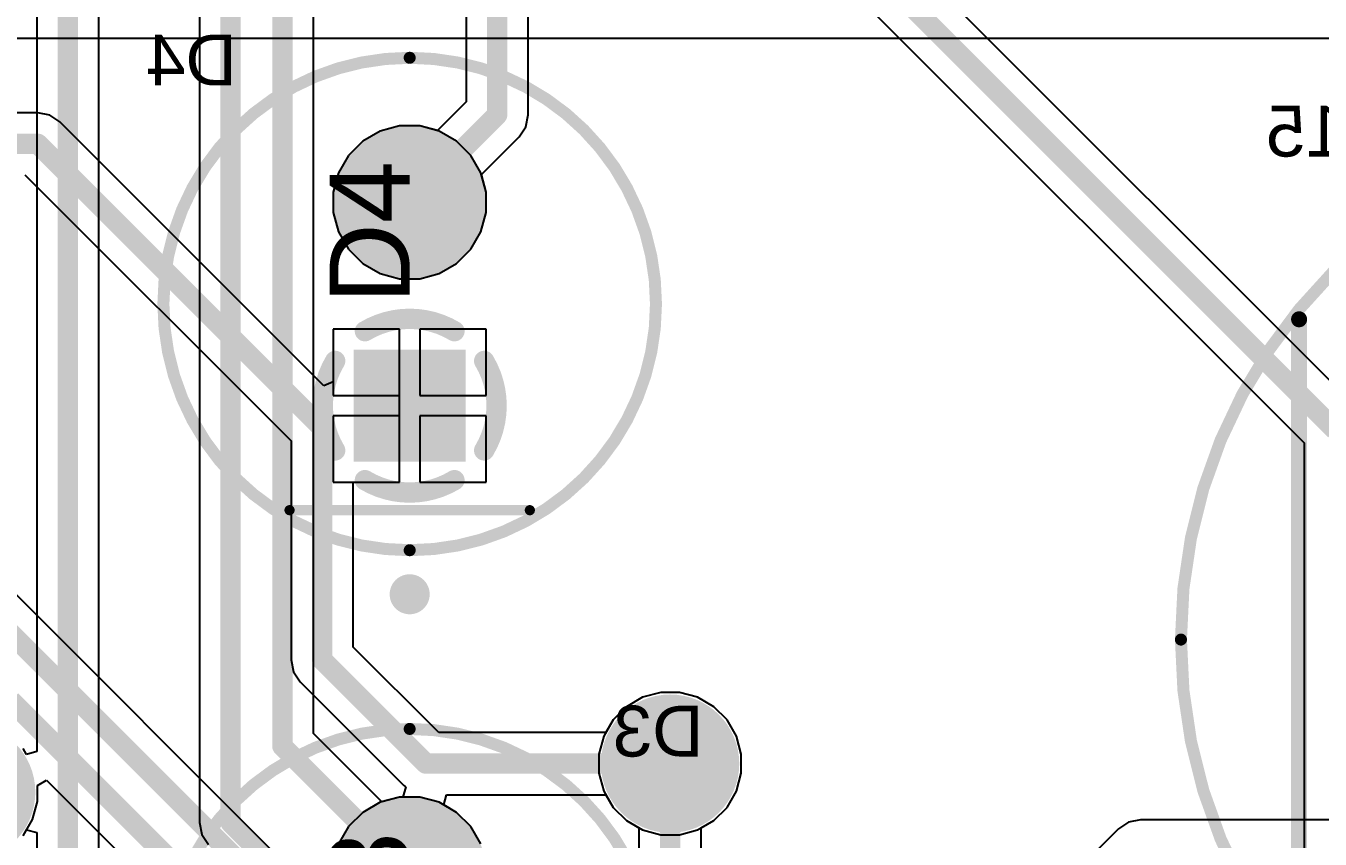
# Model space of a CAD drawing. Header units: inches. Extents: x -8.09 to -2.28, y -0.1 to 6.11.
# Drawn here: x -4.499 to -3.862, y 1.997 to 2.397 of the extents above; entities that cross this region are included whole.
import ezdxf

# ---------------------------------------------------------------- set-up
doc = ezdxf.new("R2010")
doc.units = ezdxf.units.IN
doc.header["$MEASUREMENT"] = 0
for name, color, linetype in [('BottomLayer', 5, 'Continuous'), ('BottomSolder', 6, 'Continuous'), ('InternalPlane1', 76, 'Continuous'), ('InternalPlane2', 16, 'Continuous'), ('Mechanical5', 56, 'Continuous'), ('MultiLayer', 9, 'Continuous'), ('PadHoleLayer', 156, 'Continuous'), ('TopLayer', 1, 'Continuous'), ('TopOverlay', 2, 'Continuous'), ('TopSolder', 216, 'Continuous'), ('ViaHoleLayer', 16, 'Continuous')]:
    doc.layers.add(name, color=color, linetype=linetype)
doc.styles.add('Arial', font='', dxfattribs={"height": 0.2})
doc.styles.get('Arial').set_extended_font_data('Arial')

# ---------------------------------------------------------------- blocks, each defined once
blk = doc.blocks.new('FP_XLUR12D_MFG_130')
at = {"layer": 'BottomLayer'}
blk.add_hatch(color=5, dxfattribs=at).paths.add_polyline_path([(-0.07756, 0.02756), (-0.02244, 0.02756), (-0.02244, -0.02756), (-0.07756, -0.02756)])
h = blk.add_hatch(color=5, dxfattribs=at)
edge = h.paths.add_edge_path()
edge.add_arc((0.05, 0), 0.02756, 0, 360)
at = {"layer": 'BottomSolder'}
blk.add_hatch(color=6, dxfattribs=at).paths.add_polyline_path([(-0.07756, 0.02756), (-0.02244, 0.02756), (-0.02244, -0.02756), (-0.07756, -0.02756)])
h = blk.add_hatch(color=6, dxfattribs=at)
edge = h.paths.add_edge_path()
edge.add_arc((0.05, 0), 0.02756, 0, 360)
at = {"layer": 'InternalPlane1'}
h = blk.add_hatch(color=76, dxfattribs=at)
edge = h.paths.add_edge_path()
edge.add_arc((0.05, 0), 0.03772, 0, 360)
at = {"layer": 'InternalPlane2'}
h = blk.add_hatch(color=16, dxfattribs=at)
edge = h.paths.add_edge_path()
edge.add_arc((0.05, 0), 0.03772, 0, 360)
at = {"layer": 'MultiLayer'}
blk.add_hatch(color=9, dxfattribs=at).paths.add_polyline_path([(-0.07756, 0.02756), (-0.02244, 0.02756), (-0.02244, -0.02756), (-0.07756, -0.02756)])
h = blk.add_hatch(color=9, dxfattribs=at)
edge = h.paths.add_edge_path()
edge.add_arc((0.05, 0), 0.02756, 0, 360)
at = {"layer": 'PadHoleLayer'}
h = blk.add_hatch(color=156, dxfattribs=at)
edge = h.paths.add_edge_path()
edge.add_arc((-0.05, 0), 0.01772, 0, 360)
h = blk.add_hatch(color=156, dxfattribs=at)
edge = h.paths.add_edge_path()
edge.add_arc((0.05, 0), 0.01772, 0, 360)
at = {"layer": 'TopLayer'}
blk.add_hatch(color=1, dxfattribs=at).paths.add_polyline_path([(-0.07756, 0.02756), (-0.02244, 0.02756), (-0.02244, -0.02756), (-0.07756, -0.02756)])
h = blk.add_hatch(color=1, dxfattribs=at)
edge = h.paths.add_edge_path()
edge.add_arc((0.05, 0), 0.02756, 0, 360)
at = {"layer": 'TopSolder'}
blk.add_hatch(color=216, dxfattribs=at).paths.add_polyline_path([(-0.07756, 0.02756), (-0.02244, 0.02756), (-0.02244, -0.02756), (-0.07756, -0.02756)])
h = blk.add_hatch(color=216, dxfattribs=at)
edge = h.paths.add_edge_path()
edge.add_arc((0.05, 0), 0.02756, 0, 360)
at = {"layer": 'InternalPlane1'}
for points in [[(-0.072, 0.03662, 0.01, 0.01, -0.277325), (-0.028, 0.03662, 0.01, 0.01, 0)], [(-0.08662, -0.022, 0.01, 0.01, -0.277325), (-0.08662, 0.022, 0.01, 0.01, 0)], [(-0.01338, 0.022, 0.01, 0.01, -0.277325), (-0.01338, -0.022, 0.01, 0.01, 0)], [(-0.028, -0.03662, 0.01, 0.01, -0.277325), (-0.072, -0.03662, 0.01, 0.01, 0)]]:
    blk.add_lwpolyline(points, format="xyseb", dxfattribs=at)
for points in [[(-0.0745, 0.03662, 0.005, 0.005, 1), (-0.0695, 0.03662, 0.005, 0.005, 1)], [(-0.0305, 0.03662, 0.005, 0.005, 1), (-0.0255, 0.03662, 0.005, 0.005, 1)], [(-0.08912, 0.022, 0.005, 0.005, 1), (-0.08412, 0.022, 0.005, 0.005, 1)], [(-0.01588, 0.022, 0.005, 0.005, 1), (-0.01088, 0.022, 0.005, 0.005, 1)], [(-0.08912, -0.022, 0.005, 0.005, 1), (-0.08412, -0.022, 0.005, 0.005, 1)], [(-0.01588, -0.022, 0.005, 0.005, 1), (-0.01088, -0.022, 0.005, 0.005, 1)], [(-0.0745, -0.03662, 0.005, 0.005, 1), (-0.0695, -0.03662, 0.005, 0.005, 1)], [(-0.0305, -0.03662, 0.005, 0.005, 1), (-0.0255, -0.03662, 0.005, 0.005, 1)]]:
    blk.add_lwpolyline(points, format="xyseb", close=True, dxfattribs=at)
at = {"layer": 'InternalPlane2'}
for points in [[(-0.072, 0.03662, 0.01, 0.01, -0.277325), (-0.028, 0.03662, 0.01, 0.01, 0)], [(-0.08662, -0.022, 0.01, 0.01, -0.277325), (-0.08662, 0.022, 0.01, 0.01, 0)], [(-0.01338, 0.022, 0.01, 0.01, -0.277325), (-0.01338, -0.022, 0.01, 0.01, 0)], [(-0.028, -0.03662, 0.01, 0.01, -0.277325), (-0.072, -0.03662, 0.01, 0.01, 0)]]:
    blk.add_lwpolyline(points, format="xyseb", dxfattribs=at)
for points in [[(-0.0745, 0.03662, 0.005, 0.005, 1), (-0.0695, 0.03662, 0.005, 0.005, 1)], [(-0.0305, 0.03662, 0.005, 0.005, 1), (-0.0255, 0.03662, 0.005, 0.005, 1)], [(-0.08912, 0.022, 0.005, 0.005, 1), (-0.08412, 0.022, 0.005, 0.005, 1)], [(-0.01588, 0.022, 0.005, 0.005, 1), (-0.01088, 0.022, 0.005, 0.005, 1)], [(-0.08912, -0.022, 0.005, 0.005, 1), (-0.08412, -0.022, 0.005, 0.005, 1)], [(-0.01588, -0.022, 0.005, 0.005, 1), (-0.01088, -0.022, 0.005, 0.005, 1)], [(-0.0745, -0.03662, 0.005, 0.005, 1), (-0.0695, -0.03662, 0.005, 0.005, 1)], [(-0.0305, -0.03662, 0.005, 0.005, 1), (-0.0255, -0.03662, 0.005, 0.005, 1)]]:
    blk.add_lwpolyline(points, format="xyseb", close=True, dxfattribs=at)
at = {"layer": 'Mechanical5'}
for points in [[(0.12106, 0, 0.00591, 0.00591, 1), (-0.12106, 0, 0.00591, 0.00591, 1)], [(-0.12254, 0, 0.00295, 0.00295, 1), (-0.11959, 0, 0.00295, 0.00295, 1)], [(0.11959, 0, 0.00295, 0.00295, 1), (0.12254, 0, 0.00295, 0.00295, 1)]]:
    blk.add_lwpolyline(points, format="xyseb", close=True, dxfattribs=at)
at = {"layer": 'TopOverlay'}
for points in [[(0.12106, 0, 0.00591, 0.00591, 1), (-0.12106, 0, 0.00591, 0.00591, 1)], [(-0.10263, 0.05906, 0.0025, 0.0025, 1), (-0.10013, 0.05906, 0.0025, 0.0025, 1)], [(-0.1378, 0, 0.00984, 0.00984, 1), (-0.14764, 0, 0.00984, 0.00984, 1)], [(-0.1501, 0, 0.00492, 0.00492, 1), (-0.14518, 0, 0.00492, 0.00492, 1)], [(-0.14026, 0, 0.00492, 0.00492, 1), (-0.13533, 0, 0.00492, 0.00492, 1)], [(-0.12254, 0, 0.00295, 0.00295, 1), (-0.11959, 0, 0.00295, 0.00295, 1)], [(0.11959, 0, 0.00295, 0.00295, 1), (0.12254, 0, 0.00295, 0.00295, 1)], [(-0.10263, -0.05906, 0.0025, 0.0025, 1), (-0.10013, -0.05906, 0.0025, 0.0025, 1)]]:
    blk.add_lwpolyline(points, format="xyseb", close=True, dxfattribs=at)
blk.add_lwpolyline([(-0.10138, 0.05906, 0.005, 0.005, 0), (-0.10138, -0.05906, 0.005, 0.005, 0)], format="xyseb", dxfattribs=at)
at = {"layer": 'Mechanical5', "style": 'Arial'}
blk.add_text('D4', height=0.03937, dxfattribs=at).set_placement((0, 0))
blk = doc.blocks.new('FP_XLUR12D_MFG_131')
at = {"layer": 'BottomLayer'}
blk.add_hatch(color=5, dxfattribs=at).paths.add_polyline_path([(-0.07756, 0.02756), (-0.02244, 0.02756), (-0.02244, -0.02756), (-0.07756, -0.02756)])
h = blk.add_hatch(color=5, dxfattribs=at)
edge = h.paths.add_edge_path()
edge.add_arc((0.05, 0), 0.02756, 0, 360)
at = {"layer": 'BottomSolder'}
blk.add_hatch(color=6, dxfattribs=at).paths.add_polyline_path([(-0.07756, 0.02756), (-0.02244, 0.02756), (-0.02244, -0.02756), (-0.07756, -0.02756)])
h = blk.add_hatch(color=6, dxfattribs=at)
edge = h.paths.add_edge_path()
edge.add_arc((0.05, 0), 0.02756, 0, 360)
at = {"layer": 'InternalPlane1'}
h = blk.add_hatch(color=76, dxfattribs=at)
edge = h.paths.add_edge_path()
edge.add_arc((0.05, 0), 0.03772, 0, 360)
at = {"layer": 'InternalPlane2'}
h = blk.add_hatch(color=16, dxfattribs=at)
edge = h.paths.add_edge_path()
edge.add_arc((0.05, 0), 0.03772, 0, 360)
at = {"layer": 'MultiLayer'}
blk.add_hatch(color=9, dxfattribs=at).paths.add_polyline_path([(-0.07756, 0.02756), (-0.02244, 0.02756), (-0.02244, -0.02756), (-0.07756, -0.02756)])
h = blk.add_hatch(color=9, dxfattribs=at)
edge = h.paths.add_edge_path()
edge.add_arc((0.05, 0), 0.02756, 0, 360)
at = {"layer": 'PadHoleLayer'}
h = blk.add_hatch(color=156, dxfattribs=at)
edge = h.paths.add_edge_path()
edge.add_arc((-0.05, 0), 0.01772, 0, 360)
h = blk.add_hatch(color=156, dxfattribs=at)
edge = h.paths.add_edge_path()
edge.add_arc((0.05, 0), 0.01772, 0, 360)
at = {"layer": 'TopLayer'}
blk.add_hatch(color=1, dxfattribs=at).paths.add_polyline_path([(-0.07756, 0.02756), (-0.02244, 0.02756), (-0.02244, -0.02756), (-0.07756, -0.02756)])
h = blk.add_hatch(color=1, dxfattribs=at)
edge = h.paths.add_edge_path()
edge.add_arc((0.05, 0), 0.02756, 0, 360)
at = {"layer": 'TopSolder'}
blk.add_hatch(color=216, dxfattribs=at).paths.add_polyline_path([(-0.07756, 0.02756), (-0.02244, 0.02756), (-0.02244, -0.02756), (-0.07756, -0.02756)])
h = blk.add_hatch(color=216, dxfattribs=at)
edge = h.paths.add_edge_path()
edge.add_arc((0.05, 0), 0.02756, 0, 360)
at = {"layer": 'InternalPlane1'}
for points in [[(-0.072, 0.03662, 0.01, 0.01, -0.277325), (-0.028, 0.03662, 0.01, 0.01, 0)], [(-0.08662, -0.022, 0.01, 0.01, -0.277325), (-0.08662, 0.022, 0.01, 0.01, 0)], [(-0.01338, 0.022, 0.01, 0.01, -0.277325), (-0.01338, -0.022, 0.01, 0.01, 0)], [(-0.028, -0.03662, 0.01, 0.01, -0.277325), (-0.072, -0.03662, 0.01, 0.01, 0)]]:
    blk.add_lwpolyline(points, format="xyseb", dxfattribs=at)
for points in [[(-0.0745, 0.03662, 0.005, 0.005, 1), (-0.0695, 0.03662, 0.005, 0.005, 1)], [(-0.0305, 0.03662, 0.005, 0.005, 1), (-0.0255, 0.03662, 0.005, 0.005, 1)], [(-0.08912, 0.022, 0.005, 0.005, 1), (-0.08412, 0.022, 0.005, 0.005, 1)], [(-0.01588, 0.022, 0.005, 0.005, 1), (-0.01088, 0.022, 0.005, 0.005, 1)], [(-0.08912, -0.022, 0.005, 0.005, 1), (-0.08412, -0.022, 0.005, 0.005, 1)], [(-0.01588, -0.022, 0.005, 0.005, 1), (-0.01088, -0.022, 0.005, 0.005, 1)], [(-0.0745, -0.03662, 0.005, 0.005, 1), (-0.0695, -0.03662, 0.005, 0.005, 1)], [(-0.0305, -0.03662, 0.005, 0.005, 1), (-0.0255, -0.03662, 0.005, 0.005, 1)]]:
    blk.add_lwpolyline(points, format="xyseb", close=True, dxfattribs=at)
at = {"layer": 'InternalPlane2'}
for points in [[(-0.072, 0.03662, 0.01, 0.01, -0.277325), (-0.028, 0.03662, 0.01, 0.01, 0)], [(-0.08662, -0.022, 0.01, 0.01, -0.277325), (-0.08662, 0.022, 0.01, 0.01, 0)], [(-0.01338, 0.022, 0.01, 0.01, -0.277325), (-0.01338, -0.022, 0.01, 0.01, 0)], [(-0.028, -0.03662, 0.01, 0.01, -0.277325), (-0.072, -0.03662, 0.01, 0.01, 0)]]:
    blk.add_lwpolyline(points, format="xyseb", dxfattribs=at)
for points in [[(-0.0745, 0.03662, 0.005, 0.005, 1), (-0.0695, 0.03662, 0.005, 0.005, 1)], [(-0.0305, 0.03662, 0.005, 0.005, 1), (-0.0255, 0.03662, 0.005, 0.005, 1)], [(-0.08912, 0.022, 0.005, 0.005, 1), (-0.08412, 0.022, 0.005, 0.005, 1)], [(-0.01588, 0.022, 0.005, 0.005, 1), (-0.01088, 0.022, 0.005, 0.005, 1)], [(-0.08912, -0.022, 0.005, 0.005, 1), (-0.08412, -0.022, 0.005, 0.005, 1)], [(-0.01588, -0.022, 0.005, 0.005, 1), (-0.01088, -0.022, 0.005, 0.005, 1)], [(-0.0745, -0.03662, 0.005, 0.005, 1), (-0.0695, -0.03662, 0.005, 0.005, 1)], [(-0.0305, -0.03662, 0.005, 0.005, 1), (-0.0255, -0.03662, 0.005, 0.005, 1)]]:
    blk.add_lwpolyline(points, format="xyseb", close=True, dxfattribs=at)
at = {"layer": 'Mechanical5'}
for points in [[(0.12106, 0, 0.00591, 0.00591, 1), (-0.12106, 0, 0.00591, 0.00591, 1)], [(-0.12254, 0, 0.00295, 0.00295, 1), (-0.11959, 0, 0.00295, 0.00295, 1)], [(0.11959, 0, 0.00295, 0.00295, 1), (0.12254, 0, 0.00295, 0.00295, 1)]]:
    blk.add_lwpolyline(points, format="xyseb", close=True, dxfattribs=at)
at = {"layer": 'TopOverlay'}
for points in [[(0.12106, 0, 0.00591, 0.00591, 1), (-0.12106, 0, 0.00591, 0.00591, 1)], [(-0.10263, 0.05906, 0.0025, 0.0025, 1), (-0.10013, 0.05906, 0.0025, 0.0025, 1)], [(-0.1378, 0, 0.00984, 0.00984, 1), (-0.14764, 0, 0.00984, 0.00984, 1)], [(-0.1501, 0, 0.00492, 0.00492, 1), (-0.14518, 0, 0.00492, 0.00492, 1)], [(-0.14026, 0, 0.00492, 0.00492, 1), (-0.13533, 0, 0.00492, 0.00492, 1)], [(-0.12254, 0, 0.00295, 0.00295, 1), (-0.11959, 0, 0.00295, 0.00295, 1)], [(0.11959, 0, 0.00295, 0.00295, 1), (0.12254, 0, 0.00295, 0.00295, 1)], [(-0.10263, -0.05906, 0.0025, 0.0025, 1), (-0.10013, -0.05906, 0.0025, 0.0025, 1)]]:
    blk.add_lwpolyline(points, format="xyseb", close=True, dxfattribs=at)
blk.add_lwpolyline([(-0.10138, 0.05906, 0.005, 0.005, 0), (-0.10138, -0.05906, 0.005, 0.005, 0)], format="xyseb", dxfattribs=at)
at = {"layer": 'Mechanical5', "style": 'Arial'}
blk.add_text('D3', height=0.03937, dxfattribs=at).set_placement((0, 0.00044))
blk = doc.blocks.new('FP_RAD_TH_D_12_5_0_5_L_30_MFG_152')
at = {"layer": 'BottomLayer'}
blk.add_hatch(color=5, dxfattribs=at).paths.add_polyline_path([(-0.12894, 0.03051), (-0.06791, 0.03051), (-0.06791, -0.03051), (-0.12894, -0.03051)])
h = blk.add_hatch(color=5, dxfattribs=at)
edge = h.paths.add_edge_path()
edge.add_arc((0.09843, 0), 0.03051, 0, 360)
at = {"layer": 'BottomSolder'}
blk.add_hatch(color=6, dxfattribs=at).paths.add_polyline_path([(-0.12894, 0.03051), (-0.06791, 0.03051), (-0.06791, -0.03051), (-0.12894, -0.03051)])
h = blk.add_hatch(color=6, dxfattribs=at)
edge = h.paths.add_edge_path()
edge.add_arc((0.09843, 0), 0.03051, 0, 360)
at = {"layer": 'InternalPlane1'}
h = blk.add_hatch(color=76, dxfattribs=at)
edge = h.paths.add_edge_path()
edge.add_arc((-0.09843, 0), 0.03968, 0, 360)
h = blk.add_hatch(color=76, dxfattribs=at)
edge = h.paths.add_edge_path()
edge.add_arc((0.09843, 0), 0.03968, 0, 360)
at = {"layer": 'InternalPlane2'}
h = blk.add_hatch(color=16, dxfattribs=at)
edge = h.paths.add_edge_path()
edge.add_arc((-0.09843, 0), 0.03968, 0, 360)
h = blk.add_hatch(color=16, dxfattribs=at)
edge = h.paths.add_edge_path()
edge.add_arc((0.09843, 0), 0.03968, 0, 360)
at = {"layer": 'MultiLayer'}
blk.add_hatch(color=9, dxfattribs=at).paths.add_polyline_path([(-0.12894, 0.03051), (-0.06791, 0.03051), (-0.06791, -0.03051), (-0.12894, -0.03051)])
h = blk.add_hatch(color=9, dxfattribs=at)
edge = h.paths.add_edge_path()
edge.add_arc((0.09843, 0), 0.03051, 0, 360)
at = {"layer": 'PadHoleLayer'}
h = blk.add_hatch(color=156, dxfattribs=at)
edge = h.paths.add_edge_path()
edge.add_arc((-0.09843, 0), 0.01969, 0, 360)
h = blk.add_hatch(color=156, dxfattribs=at)
edge = h.paths.add_edge_path()
edge.add_arc((0.09843, 0), 0.01969, 0, 360)
at = {"layer": 'TopLayer'}
blk.add_hatch(color=1, dxfattribs=at).paths.add_polyline_path([(-0.12894, 0.03051), (-0.06791, 0.03051), (-0.06791, -0.03051), (-0.12894, -0.03051)])
h = blk.add_hatch(color=1, dxfattribs=at)
edge = h.paths.add_edge_path()
edge.add_arc((0.09843, 0), 0.03051, 0, 360)
at = {"layer": 'TopSolder'}
blk.add_hatch(color=216, dxfattribs=at).paths.add_polyline_path([(-0.12894, 0.03051), (-0.06791, 0.03051), (-0.06791, -0.03051), (-0.12894, -0.03051)])
h = blk.add_hatch(color=216, dxfattribs=at)
edge = h.paths.add_edge_path()
edge.add_arc((0.09843, 0), 0.03051, 0, 360)
at = {"layer": 'TopOverlay'}
for points in [[(0.25591, 0, 0.00591, 0.00591, 1), (-0.25591, 0, 0.00591, 0.00591, 1)], [(-0.1998, 0.15748, 0.00394, 0.00394, 1), (-0.19587, 0.15748, 0.00394, 0.00394, 1)], [(-0.25738, 0, 0.00295, 0.00295, 1), (-0.25443, 0, 0.00295, 0.00295, 1)], [(0.25443, 0, 0.00295, 0.00295, 1), (0.25738, 0, 0.00295, 0.00295, 1)], [(-0.1998, -0.15748, 0.00394, 0.00394, 1), (-0.19587, -0.15748, 0.00394, 0.00394, 1)]]:
    blk.add_lwpolyline(points, format="xyseb", close=True, dxfattribs=at)
blk.add_lwpolyline([(-0.19783, -0.15748, 0.00787, 0.00787, 0), (-0.19783, 0.15748, 0.00787, 0.00787, 0)], format="xyseb", dxfattribs=at)
at = {"layer": 'Mechanical5', "style": 'Arial'}
blk.add_text('C15', height=0.03937, dxfattribs=at).set_placement((0, 0.00044))

msp = doc.modelspace()

# ---------------------------------------------------------------- hatches: boundary and pattern name
at = {"layer": 'BottomLayer'}
h = msp.add_hatch(color=5, dxfattribs=at)
edge = h.paths.add_edge_path()
edge.add_arc((-4.182, 2.034), 0.025, 0, 360)
at = {"layer": 'BottomSolder'}
h = msp.add_hatch(color=6, dxfattribs=at)
edge = h.paths.add_edge_path()
edge.add_arc((-4.182, 2.034), 0.029, 0, 360)
at = {"layer": 'InternalPlane1'}
h = msp.add_hatch(color=76, dxfattribs=at)
edge = h.paths.add_edge_path()
edge.add_arc((-4.182, 2.034), 0.034, 0, 360)
h = msp.add_hatch(color=76, dxfattribs=at)
edge = h.paths.add_edge_path()
edge.add_arc((-4.528, 2.02), 0.034, 0, 360)
at = {"layer": 'InternalPlane2'}
h = msp.add_hatch(color=16, dxfattribs=at)
edge = h.paths.add_edge_path()
edge.add_arc((-4.182, 2.034), 0.034, 0, 360)
h = msp.add_hatch(color=16, dxfattribs=at)
edge = h.paths.add_edge_path()
edge.add_arc((-4.528, 2.02), 0.034, 0, 360)
at = {"layer": 'TopLayer'}
h = msp.add_hatch(color=1, dxfattribs=at)
edge = h.paths.add_edge_path()
edge.add_arc((-4.182, 2.034), 0.025, 0, 360)
at = {"layer": 'TopSolder'}
h = msp.add_hatch(color=216, dxfattribs=at)
edge = h.paths.add_edge_path()
edge.add_arc((-4.182, 2.034), 0.029, 0, 360)
at = {"layer": 'ViaHoleLayer'}
h = msp.add_hatch(color=16, dxfattribs=at)
edge = h.paths.add_edge_path()
edge.add_arc((-4.182, 2.034), 0.014, 0, 360)

# ---------------------------------------------------------------- linework, layer by layer
at = {"layer": 'BottomLayer'}
for p, q in [((-4.828, 2.39071), (-3.684, 2.39071)), ((-4.49274, 2.35404), (-4.70226, 2.35404)), ((-4.48689, 2.35287), (-4.49274, 2.35404)), ((-4.48193, 2.34956), (-4.48689, 2.35287)), ((-4.35218, 2.21981), (-4.48193, 2.34956)), ((-4.31494, 2.34756), (-4.3245, 2.345)), ((-4.30506, 2.34756), (-4.31494, 2.34756)), ((-4.2955, 2.345), (-4.30506, 2.34756)), ((-4.3245, 2.345), (-4.33306, 2.34005)), ((-4.28694, 2.34005), (-4.2955, 2.345)), ((-4.33306, 2.34005), (-4.34005, 2.33306)), ((-4.27995, 2.33306), (-4.28694, 2.34005)), ((-4.34005, 2.33306), (-4.345, 2.3245)), ((-4.275, 2.3245), (-4.27995, 2.33306)), ((-4.49908, 2.32345), (-4.36829, 2.19267)), ((-4.345, 2.3245), (-4.34756, 2.31494)), ((-4.27244, 2.31494), (-4.275, 2.3245)), ((-4.34756, 2.31494), (-4.34756, 2.30506)), ((-4.27244, 2.30506), (-4.27244, 2.31494)), ((-4.34756, 2.30506), (-4.345, 2.2955)), ((-4.275, 2.2955), (-4.27244, 2.30506)), ((-4.345, 2.2955), (-4.34005, 2.28694)), ((-4.27995, 2.28694), (-4.275, 2.2955)), ((-4.34005, 2.28694), (-4.33306, 2.27995)), ((-4.28694, 2.27995), (-4.27995, 2.28694)), ((-4.33306, 2.27995), (-4.3245, 2.275)), ((-4.2955, 2.275), (-4.28694, 2.27995)), ((-4.3245, 2.275), (-4.31494, 2.27244)), ((-4.31494, 2.27244), (-4.30506, 2.27244)), ((-4.30506, 2.27244), (-4.2955, 2.275)), ((-4.34927, 1.9629), (-4.63719, 2.25081)), ((-4.315, 2.24756), (-4.34756, 2.24756)), ((-4.34756, 2.24756), (-4.34756, 2.22172)), ((-4.315, 2.21), (-4.315, 2.24756)), ((-4.27244, 2.24756), (-4.305, 2.24756)), ((-4.305, 2.24756), (-4.305, 2.215)), ((-4.27244, 2.215), (-4.27244, 2.24756)), ((-4.34756, 2.22172), (-4.35218, 2.21981)), ((-4.305, 2.215), (-4.27244, 2.215)), ((-4.315, 2.17244), (-4.315, 2.21)), ((-4.27244, 2.205), (-4.305, 2.205)), ((-4.305, 2.205), (-4.305, 2.17244)), ((-4.27244, 2.17244), (-4.27244, 2.205)), ((-4.36829, 2.19267), (-4.36829, 2.085)), ((-4.33771, 2.09133), (-4.33771, 2.17244)), ((-4.33771, 2.17244), (-4.315, 2.17244)), ((-4.305, 2.17244), (-4.27244, 2.17244)), ((-4.29567, 2.04929), (-4.33771, 2.09133)), ((-4.36829, 2.085), (-4.36713, 2.07915)), ((-4.36713, 2.07915), (-4.36381, 2.07419)), ((-4.36381, 2.07419), (-4.31281, 2.02319)), ((-4.18661, 2.069), (-4.19551, 2.06661)), ((-4.17739, 2.069), (-4.18661, 2.069)), ((-4.16849, 2.06661), (-4.17739, 2.069)), ((-4.20349, 2.06201), (-4.21001, 2.05549)), ((-4.19551, 2.06661), (-4.20349, 2.06201)), ((-4.16051, 2.06201), (-4.16849, 2.06661)), ((-4.15399, 2.05549), (-4.16051, 2.06201)), ((-4.21001, 2.05549), (-4.21358, 2.04929)), ((-4.14939, 2.04751), (-4.15399, 2.05549)), ((-4.21358, 2.04929), (-4.29567, 2.04929)), ((-4.147, 2.03861), (-4.14939, 2.04751)), ((-4.147, 2.02939), (-4.147, 2.03861)), ((-4.14939, 2.02049), (-4.147, 2.02939)), ((-4.493, 2.0233), (-4.48854, 2.02591)), ((-4.493, 2.01539), (-4.493, 2.0233)), ((-4.48854, 2.02591), (-4.37351, 1.91089)), ((-4.31281, 2.02319), (-4.31188, 2.02256)), ((-4.31494, 2.01756), (-4.3245, 2.015)), ((-4.31339, 2.01756), (-4.31494, 2.01756)), ((-4.31188, 2.02256), (-4.31339, 2.01756)), ((-4.29326, 2.01371), (-4.29192, 2.01871)), ((-4.29192, 2.01871), (-4.21358, 2.01871)), ((-4.21358, 2.01871), (-4.21001, 2.01251)), ((-4.15399, 2.01251), (-4.14939, 2.02049)), ((-4.49539, 2.00649), (-4.493, 2.01539)), ((-4.3245, 2.015), (-4.33306, 2.01005)), ((-4.28694, 2.01005), (-4.29326, 2.01371)), ((-4.21001, 2.01251), (-4.20349, 2.00599)), ((-4.16051, 2.00599), (-4.15399, 2.01251)), ((-4.49999, 1.99851), (-4.49539, 2.00649)), ((-4.33306, 2.01005), (-4.34005, 2.00306)), ((-4.27995, 2.00306), (-4.28694, 2.01005)), ((-4.20349, 2.00599), (-4.19551, 2.00139)), ((-4.16849, 2.00139), (-4.16051, 2.00599)), ((-3.9567, 2.00528), (-3.96166, 2.00196)), ((-3.95085, 2.00644), (-3.9567, 2.00528)), ((-3.08018, 2.00644), (-3.95085, 2.00644)), ((-4.34005, 2.00306), (-4.345, 1.9945)), ((-4.275, 1.9945), (-4.27995, 2.00306)), ((-4.19551, 2.00139), (-4.18661, 1.999)), ((-4.18661, 1.999), (-4.17739, 1.999)), ((-4.17739, 1.999), (-4.16849, 2.00139)), ((-3.96166, 2.00196), (-4.01133, 1.95229))]:
    msp.add_line(p, q, dxfattribs=at)
for points in [[(-4.70226, 2.33874, 0.01, 0.01, 0), (-4.49274, 2.33874, 0.01, 0.01, 0)], [(-4.49274, 2.33874, 0.01, 0.01, 0), (-4.353, 2.199, 0.01, 0.01, 0)], [(-4.648, 2.24, 0.01, 0.01, 0), (-4.345, 1.937, 0.01, 0.01, 0)], [(-4.353, 2.085, 0.01, 0.01, 0), (-4.353, 2.199, 0.01, 0.01, 0)], [(-4.353, 2.085, 0.01, 0.01, 0), (-4.302, 2.034, 0.01, 0.01, 0)], [(-4.506, 2.065, 0.01, 0.01, 0), (-4.356, 1.915, 0.01, 0.01, 0)], [(-4.302, 2.034, 0.01, 0.01, 0), (-4.182, 2.034, 0.01, 0.01, 0)]]:
    msp.add_lwpolyline(points, format="xyseb", dxfattribs=at)
for points in [[(-4.49524, 2.33874, 0.005, 0.005, 1), (-4.49024, 2.33874, 0.005, 0.005, 1)], [(-4.49524, 2.33874, 0.005, 0.005, 1), (-4.49024, 2.33874, 0.005, 0.005, 1)], [(-4.3555, 2.199, 0.005, 0.005, 1), (-4.3505, 2.199, 0.005, 0.005, 1)], [(-4.3555, 2.199, 0.005, 0.005, 1), (-4.3505, 2.199, 0.005, 0.005, 1)], [(-4.3555, 2.085, 0.005, 0.005, 1), (-4.3505, 2.085, 0.005, 0.005, 1)], [(-4.3555, 2.085, 0.005, 0.005, 1), (-4.3505, 2.085, 0.005, 0.005, 1)], [(-4.3045, 2.034, 0.005, 0.005, 1), (-4.2995, 2.034, 0.005, 0.005, 1)], [(-4.3045, 2.034, 0.005, 0.005, 1), (-4.2995, 2.034, 0.005, 0.005, 1)], [(-4.1845, 2.034, 0.005, 0.005, 1), (-4.1795, 2.034, 0.005, 0.005, 1)]]:
    msp.add_lwpolyline(points, format="xyseb", close=True, dxfattribs=at)
at = {"layer": 'TopLayer'}
for p, q in [((-4.46271, 1.69118), (-4.46271, 2.98)), ((-4.41329, 2.98167), (-4.41329, 2.005)), ((-4.49329, 2.97367), (-4.49329, 2.03989)), ((-4.35727, 2.04889), (-4.35727, 2.5821)), ((-4.25171, 2.353), (-4.25171, 2.575)), ((-4.28229, 2.49744), (-4.28229, 2.35933)), ((-3.84419, 2.20881), (-4.08285, 2.44748)), ((-4.10448, 2.42585), (-3.87029, 2.19167)), ((-4.28229, 2.35933), (-4.29639, 2.34524)), ((-4.31494, 2.34756), (-4.3245, 2.345)), ((-4.30506, 2.34756), (-4.31494, 2.34756)), ((-4.29639, 2.34524), (-4.30506, 2.34756)), ((-4.25287, 2.34715), (-4.25171, 2.353)), ((-4.3245, 2.345), (-4.33306, 2.34005)), ((-4.27476, 2.32361), (-4.25619, 2.34219)), ((-4.25619, 2.34219), (-4.25287, 2.34715)), ((-4.33306, 2.34005), (-4.34005, 2.33306)), ((-4.34005, 2.33306), (-4.345, 2.3245)), ((-4.345, 2.3245), (-4.34756, 2.31494)), ((-4.27244, 2.31494), (-4.27476, 2.32361)), ((-4.34756, 2.31494), (-4.34756, 2.30506)), ((-4.27244, 2.30506), (-4.27244, 2.31494)), ((-4.34756, 2.30506), (-4.345, 2.2955)), ((-4.275, 2.2955), (-4.27244, 2.30506)), ((-4.345, 2.2955), (-4.34005, 2.28694)), ((-4.27995, 2.28694), (-4.275, 2.2955)), ((-4.34005, 2.28694), (-4.33306, 2.27995)), ((-4.28694, 2.27995), (-4.27995, 2.28694)), ((-4.33306, 2.27995), (-4.3245, 2.275)), ((-4.2955, 2.275), (-4.28694, 2.27995)), ((-4.3245, 2.275), (-4.31494, 2.27244)), ((-4.31494, 2.27244), (-4.30506, 2.27244)), ((-4.30506, 2.27244), (-4.2955, 2.275)), ((-4.315, 2.24756), (-4.34756, 2.24756)), ((-4.34756, 2.24756), (-4.34756, 2.215)), ((-4.315, 2.215), (-4.315, 2.24756)), ((-4.27244, 2.24756), (-4.305, 2.24756)), ((-4.305, 2.24756), (-4.305, 2.215)), ((-4.27244, 2.215), (-4.27244, 2.24756)), ((-4.34756, 2.215), (-4.315, 2.215)), ((-4.305, 2.215), (-4.27244, 2.215)), ((-4.315, 2.205), (-4.34756, 2.205)), ((-4.34756, 2.205), (-4.34756, 2.17244)), ((-4.315, 2.17244), (-4.315, 2.205)), ((-4.27244, 2.205), (-4.305, 2.205)), ((-4.305, 2.205), (-4.305, 2.17244)), ((-4.27244, 2.17244), (-4.27244, 2.205)), ((-3.87029, 2.19167), (-3.87029, 1.94829)), ((-4.34756, 2.17244), (-4.315, 2.17244)), ((-4.305, 2.17244), (-4.27244, 2.17244)), ((-4.18661, 2.069), (-4.19551, 2.06661)), ((-4.17739, 2.069), (-4.18661, 2.069)), ((-4.16849, 2.06661), (-4.17739, 2.069)), ((-4.20349, 2.06201), (-4.21001, 2.05549)), ((-4.19551, 2.06661), (-4.20349, 2.06201)), ((-4.16051, 2.06201), (-4.16849, 2.06661)), ((-4.15399, 2.05549), (-4.16051, 2.06201)), ((-4.21001, 2.05549), (-4.21461, 2.04751)), ((-4.14939, 2.04751), (-4.15399, 2.05549)), ((-4.32361, 2.01524), (-4.35727, 2.04889)), ((-4.21461, 2.04751), (-4.217, 2.03861)), ((-4.147, 2.03861), (-4.14939, 2.04751)), ((-4.49829, 2.03855), (-4.49999, 2.04149)), ((-4.49329, 2.03989), (-4.49829, 2.03855)), ((-4.217, 2.03861), (-4.217, 2.02939)), ((-4.147, 2.02939), (-4.147, 2.03861)), ((-4.217, 2.02939), (-4.21461, 2.02049)), ((-4.14939, 2.02049), (-4.147, 2.02939)), ((-4.31494, 2.01756), (-4.32361, 2.01524)), ((-4.30506, 2.01756), (-4.31494, 2.01756)), ((-4.2955, 2.015), (-4.30506, 2.01756)), ((-4.21461, 2.02049), (-4.21001, 2.01251)), ((-4.15399, 2.01251), (-4.14939, 2.02049)), ((-4.28694, 2.01005), (-4.2955, 2.015)), ((-4.21001, 2.01251), (-4.20349, 2.00599)), ((-4.16051, 2.00599), (-4.15399, 2.01251)), ((-4.41329, 2.005), (-4.41213, 1.99915)), ((-4.27995, 2.00306), (-4.28694, 2.01005)), ((-4.20349, 2.00599), (-4.19729, 2.00242)), ((-4.16671, 2.00242), (-4.16051, 2.00599)), ((-4.49999, 1.99851), (-4.49829, 2.00145)), ((-4.49829, 2.00145), (-4.49329, 2.00011)), ((-4.49329, 2.00011), (-4.49329, 1.69495)), ((-4.41213, 1.99915), (-4.40881, 1.99419)), ((-4.275, 1.9945), (-4.27995, 2.00306)), ((-4.19729, 2.00242), (-4.19729, 1.697)), ((-4.16671, 1.77445), (-4.16671, 2.00242))]:
    msp.add_line(p, q, dxfattribs=at)
for points in [[(-4.398, 2.005, 0.01, 0.01, 0), (-4.398, 2.988, 0.01, 0.01, 0)], [(-4.478, 1.68484, 0.01, 0.01, 0), (-4.478, 2.98, 0.01, 0.01, 0)], [(-4.37256, 2.04256, 0.01, 0.01, 0), (-4.37256, 2.685, 0.01, 0.01, 0)], [(-4.267, 2.353, 0.01, 0.01, 0), (-4.267, 2.575, 0.01, 0.01, 0)], [(-4.116, 2.459, 0.01, 0.01, 0), (-3.855, 2.198, 0.01, 0.01, 0)], [(-4.31, 2.31, 0.01, 0.01, 0), (-4.267, 2.353, 0.01, 0.01, 0)], [(-4.37256, 2.04256, 0.01, 0.01, 0), (-4.31, 1.98, 0.01, 0.01, 0)], [(-4.182, 1.697, 0.01, 0.01, 0), (-4.182, 2.034, 0.01, 0.01, 0)], [(-4.398, 2.005, 0.01, 0.01, 0), (-4.33, 1.937, 0.01, 0.01, 0)]]:
    msp.add_lwpolyline(points, format="xyseb", dxfattribs=at)
for points in [[(-4.2695, 2.353, 0.005, 0.005, 1), (-4.2645, 2.353, 0.005, 0.005, 1)], [(-4.2695, 2.353, 0.005, 0.005, 1), (-4.2645, 2.353, 0.005, 0.005, 1)], [(-4.3125, 2.31, 0.005, 0.005, 1), (-4.3075, 2.31, 0.005, 0.005, 1)], [(-4.37506, 2.04256, 0.005, 0.005, 1), (-4.37006, 2.04256, 0.005, 0.005, 1)], [(-4.37506, 2.04256, 0.005, 0.005, 1), (-4.37006, 2.04256, 0.005, 0.005, 1)], [(-4.1845, 2.034, 0.005, 0.005, 1), (-4.1795, 2.034, 0.005, 0.005, 1)], [(-4.4005, 2.005, 0.005, 0.005, 1), (-4.3955, 2.005, 0.005, 0.005, 1)], [(-4.4005, 2.005, 0.005, 0.005, 1), (-4.3955, 2.005, 0.005, 0.005, 1)]]:
    msp.add_lwpolyline(points, format="xyseb", close=True, dxfattribs=at)

# ---------------------------------------------------------------- block references
at = {"rotation": 90}
for name, p in [('FP_XLUR12D_MFG_130', (-4.31, 2.26)), ('FP_XLUR12D_MFG_131', (-4.31, 1.93))]:
    msp.add_blockref(name, p, dxfattribs=at)
msp.add_blockref('FP_RAD_TH_D_12_5_0_5_L_30_MFG_152', (-3.675, 2.095))

# ---------------------------------------------------------------- texts
at = {"layer": 'TopOverlay', "style": 'Arial', "text_generation_flag": 2}
for s, p in [('D4', (-4.39494, 2.3675)), ('C15', (-3.82507, 2.3325)), ('D3', (-4.16554, 2.0375))]:
    msp.add_text(s, height=0.025, dxfattribs=at).set_placement(p)

doc.saveas('drawing.dxf')
